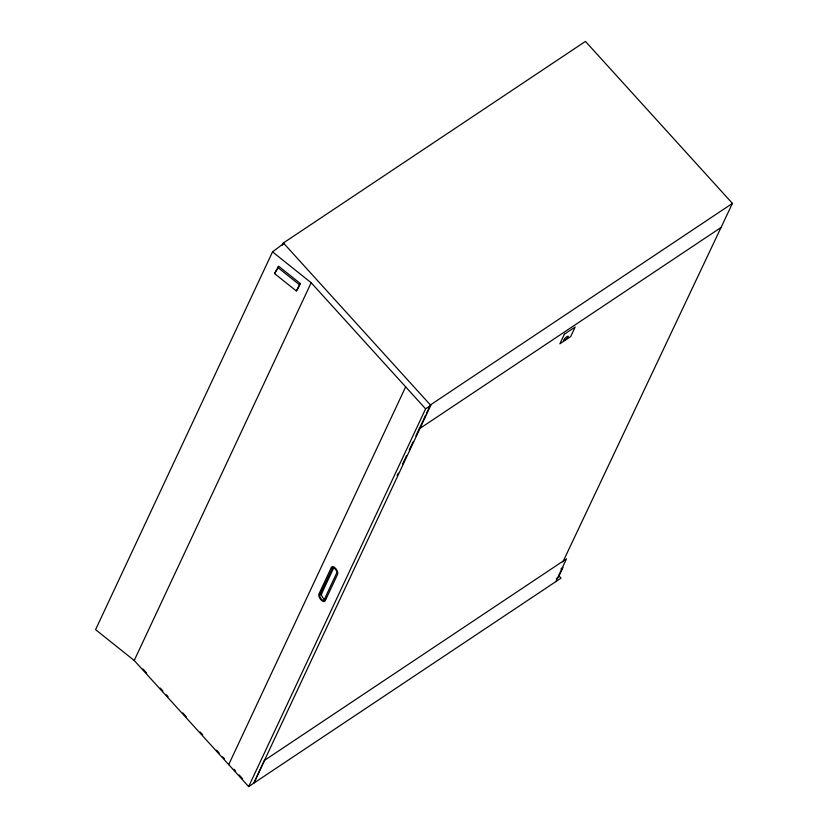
<?xml version="1.0" encoding="UTF-8"?>
<svg xmlns="http://www.w3.org/2000/svg" width="828" height="828" viewBox="0 0 828 828"><rect width="100%" height="100%" fill="white"/><g stroke="black" fill="none" stroke-linecap="round" stroke-linejoin="round"><path stroke-width="1.24" d="M319.877 594.877L319.732 595.456A3.384 1.687 56.3 0 0 321.264 599.068A3.384 1.687 56.3 0 0 323.986 600.145L336.82 572.759A3.384 1.687 56.3 0 0 335.278 569.146A3.384 1.687 56.3 0 0 332.556 568.07L319.877 594.877L321.606 593.728L333.974 567.315L332.245 568.463M321.606 593.728L321.461 594.297A3.384 1.687 56.3 0 0 324.783 599.13M282.338 245.243L283.404 242.956L585.448 41.4L732.428 203.398L562.812 562.077M415.894 435.901L425.602 415.221M426.658 412.944L429.856 406.103M283.404 242.956L430.777 405.389L253.823 783.143L555.867 581.587L566.487 558.838L264.442 760.394L253.823 783.143L248.648 786.6L134.219 660.485L95.572 629.642L272.526 251.888L283.787 243.391M274.565 273.592L278.591 266.181L300.285 283.497L297.324 289.821L296.269 290.907L274.565 273.592L277.101 269.348M296.269 290.907L300.285 283.497M134.219 660.485L311.173 282.731L272.526 251.888M228.704 764.617L405.658 386.862M248.648 786.6L425.602 408.846L430.777 405.389M397.129 475.551L398.237 473.223M402.646 463.887L406.517 455.731M409.27 449.894L413.141 441.728M430.384 404.964L732.428 203.398M419.216 428.904L721.25 227.348M324.297 599.751L326.025 598.592M560.97 568.898L562.978 567.553L558.465 577.188L556.312 578.627M555.867 581.587L561.042 578.13L558.538 575.377M277.525 267.268L299.229 284.584M311.173 282.731L425.602 408.846M142.965 668.972L146.432 672.791M160.29 688.068L162.888 690.935M166.356 694.754L168.084 696.659M182.822 712.898L186.279 716.717M200.148 731.993L202.746 734.85M216.605 750.137L219.203 752.994M222.67 756.813L224.398 758.727M233.931 769.233L235.669 771.137M239.137 774.956L242.594 778.775M331.366 567.428L318.956 593.924A4.782 2.38 56.3 0 0 320.943 599.772A4.782 2.38 56.3 0 0 325.176 600.786L337.596 574.29A4.782 2.38 56.3 0 0 335.609 568.453A4.782 2.38 56.3 0 0 331.366 567.428M564.365 334.222L559.883 343.786L570.668 336.592L575.16 327.019L564.365 334.222M565.307 339.811A2.991 0.745 -42.2 0 0 568.236 336.303A2.991 0.745 -42.2 0 0 564.499 338.797A2.991 0.745 -42.2 0 0 565.307 339.811"/></g></svg>
